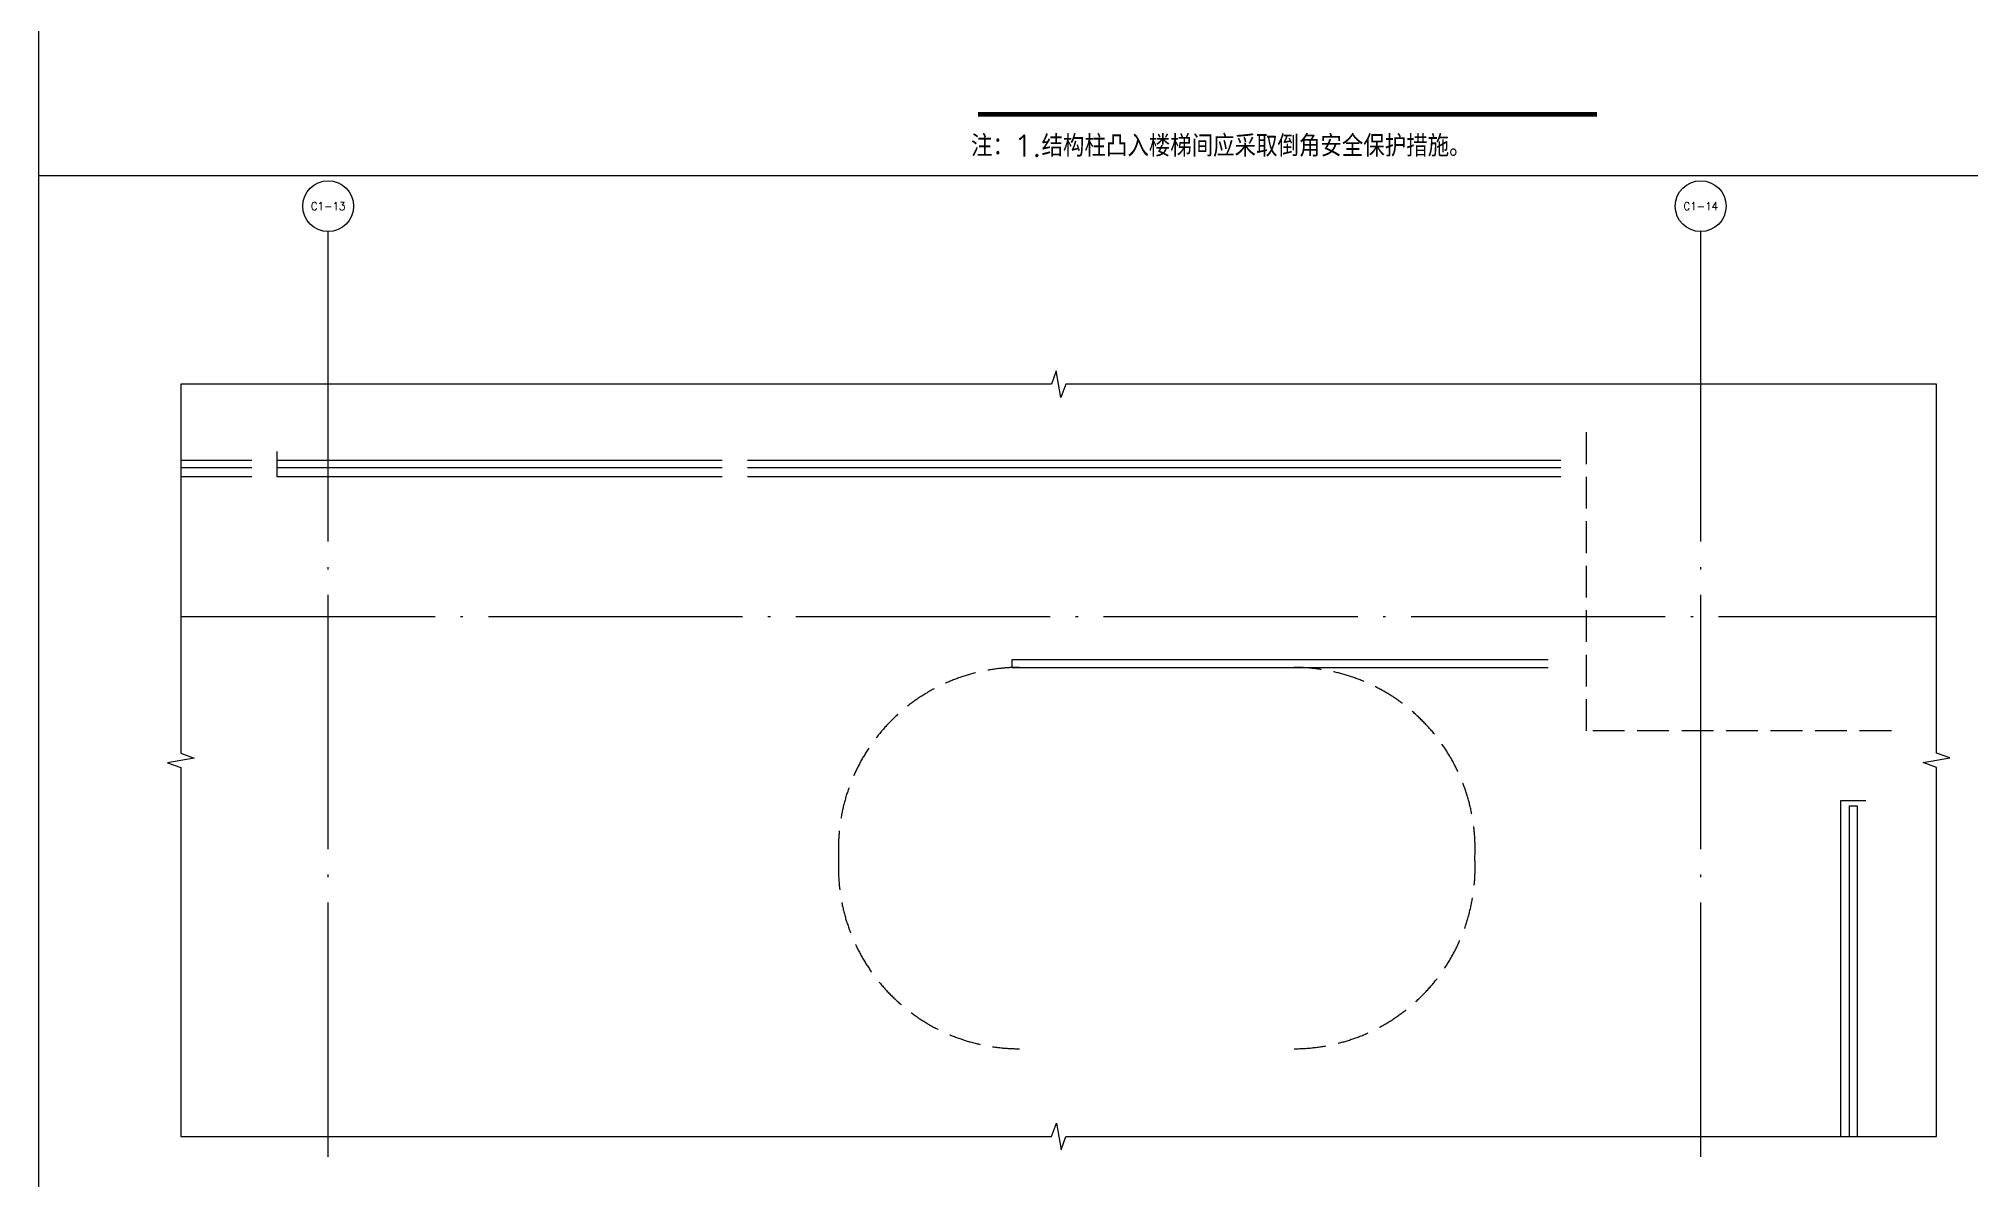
# Model space of a CAD drawing. Extents: x 6843040 to 15500510, y -6507076 to -4940511.
# Drawn here: x 7660391 to 7675590, y -6011098 to -6002124 of the extents above; entities that cross this region are included whole.
import ezdxf
from ezdxf.enums import TextEntityAlignment as Align

# ---------------------------------------------------------------- set-up
doc = ezdxf.new("R2010")
doc.units = 0
doc.header["$LTSCALE"] = 1000
doc.header["$MEASUREMENT"] = 0
doc.linetypes.add('DASH', pattern=[0.35, 0.25, -0.1])
doc.linetypes.add('DOTE', pattern=[2.42, 2, -0.2, 0.02, -0.2])
for name, color, linetype in [('AXIS', 3, 'Continuous'), ('AXIS_TEXT', 7, 'Continuous'), ('DIM_SYMB', 3, 'Continuous'), ('DOTE', 8, 'DOTE'), ('FLOOR', 9, 'Continuous'), ('PUB_DIM', 3, 'Continuous'), ('PUB_TEXT', 7, 'Continuous'), ('PUB_TITLE', 4, 'Continuous'), ('RAIL', 163, 'Continuous'), ('STAIR', 2, 'Continuous')]:
    doc.layers.add(name, color=color, linetype=linetype)
doc.styles.add('_HZTXT', font='SIMPLEX', dxfattribs={"width": 0.9, "bigfont": 'HZTXT'})
doc.styles.add('_TCH_AXIS', font='COMPLEX', dxfattribs={"bigfont": 'GBCBIG'})
doc.styles.add('COMPLEX', font='COMPLEX')

# ---------------------------------------------------------------- blocks, each defined once
blk = doc.blocks.new('_AXISO')
blk.add_circle((0, 0), 0.5)
at = {"layer": 'AXIS_TEXT', "style": 'COMPLEX', "width": 1.041667}
blk.add_attdef('A', text='', height=0.56, dxfattribs=at).set_placement((-0.25, -0.28), (0.25, -0.28), align=Align.FIT)

msp = doc.modelspace()

# ---------------------------------------------------------------- linework, layer by layer
at = {"layer": 'AXIS'}
for p, q in [((7662668.4, -6004841.8), (7662668.4, -6003641.8)), ((7673468.4, -6004841.8), (7673468.4, -6003641.8))]:
    msp.add_line(p, q, dxfattribs=at)
at = {"layer": 'DIM_SYMB', "const_width": 35}
msp.add_lwpolyline([(7667781.8, -6002719.7), (7672651.9, -6002719.7)], dxfattribs=at)
at = {"layer": 'DIM_SYMB'}
for points in [[(7675323.7, -6004841.8), (7668472.8, -6004841.8), (7668434.6, -6004946.8), (7668397.5, -6004736.8), (7668360.3, -6004841.8), (7661509.3, -6004841.8)], [(7661509.3, -6004841.8), (7661509.3, -6007745.8), (7661614.3, -6007784), (7661404.3, -6007821), (7661509.3, -6007858.3), (7661509.3, -6010762.3)], [(7675323.7, -6010762.3), (7675323.7, -6007858.3), (7675218.7, -6007820.1), (7675428.7, -6007783), (7675323.7, -6007745.8), (7675323.7, -6004841.8)], [(7661509.3, -6010762.3), (7668360.3, -6010762.3), (7668398.5, -6010657.3), (7668435.5, -6010867.3), (7668472.8, -6010762.3), (7675323.7, -6010762.3)]]:
    msp.add_lwpolyline(points, dxfattribs=at)
at = {"layer": 'DOTE'}
for p, q in [((7662668.4, -6010920.7), (7662668.4, -6004841.8)), ((7673468.4, -6010920.7), (7673468.4, -6004841.8)), ((7661509.3, -6006670.7), (7675323.7, -6006670.7))]:
    msp.add_line(p, q, dxfattribs=at)
at = {"layer": 'FLOOR'}
for points in [[(7665768.4, -6005570.7), (7662268.4, -6005570.7), (7662268.4, -6005370.7)], [(7662068.4, -6005570.7), (7661509.3, -6005570.7)], [(7672368.4, -6005570.7), (7665968.4, -6005570.7)], [(7674768.4, -6008120.7), (7674568.4, -6008120.7), (7674568.4, -6010762.3)]]:
    msp.add_lwpolyline(points, dxfattribs=at)
at = {"layer": 'FLOOR', "linetype": 'DASH'}
for points in [[(7668108.4, -6010070.7, -0.4297216), (7666685.4, -6008570.7, -0.4297216), (7668108.4, -6007070.7)], [(7670268.1, -6010070.7, 0.4297216), (7671691.1, -6008570.7, 0.4297216), (7670268.1, -6007070.7)]]:
    msp.add_lwpolyline(points, format="xyb", dxfattribs=at)
at = {"layer": 'PUB_DIM', "linetype": 'DASH'}
msp.add_lwpolyline([(7674968.4, -6007570.7), (7672568.4, -6007570.7), (7672568.4, -6005170.7)], dxfattribs=at)
at = {"layer": 'PUB_TITLE'}
for points in [[(7660390.6, -5978349.6), (7660390.6, -6019399.6)], [(7660390.6, -6003200.6), (7677244.2, -6003200.6)]]:
    msp.add_lwpolyline(points, dxfattribs=at)
at = {"layer": 'RAIL'}
for points in [[(7661509.3, -6005440.7), (7662068.4, -6005440.7)], [(7662068.4, -6005500.7), (7661509.3, -6005500.7)], [(7665768.4, -6005500.7), (7662268.4, -6005500.7), (7662268.4, -6005440.7), (7665768.4, -6005440.7)], [(7665968.4, -6005440.7), (7672368.4, -6005440.7)], [(7672368.4, -6005500.7), (7665968.4, -6005500.7)], [(7674638.4, -6010762.3), (7674638.4, -6008160.7), (7674698.4, -6008160.7), (7674698.4, -6010762.3)]]:
    msp.add_lwpolyline(points, dxfattribs=at)
at = {"layer": 'STAIR'}
msp.add_lwpolyline([(7672268.4, -6007012), (7668048.4, -6007010.7), (7668048.4, -6007070.7), (7672268.4, -6007072)], dxfattribs=at)

# ---------------------------------------------------------------- block references
at = {"layer": 'AXIS'}
ref = msp.add_blockref('_AXISO', (7662668.4, -6003441.8), dxfattribs=dict(at, xscale=400, yscale=400, zscale=400))
ref.add_attrib('A', 'C1-13', dxfattribs={"layer": 'AXIS_TEXT', "height": 62.96, "style": '_TCH_AXIS'}).set_placement((7662532, -6003473.3), (7662804.8, -6003473.3), align=Align.FIT)
ref = msp.add_blockref('_AXISO', (7673468.4, -6003441.8), dxfattribs=dict(at, xscale=400, yscale=400, zscale=400))
ref.add_attrib('A', 'C1-14', dxfattribs={"layer": 'AXIS_TEXT', "height": 61.67, "style": '_TCH_AXIS'}).set_placement((7673331.8, -6003472.7), (7673604.9, -6003472.7), align=Align.FIT)

# ---------------------------------------------------------------- texts
at = {"layer": 'PUB_TEXT', "style": '_HZTXT'}
msp.add_text('注：1.结构柱凸入楼梯间应采取倒角安全保护措施。', height=168.794, dxfattribs=at).set_placement((7667726.9, -6003051.8))

doc.saveas('drawing.dxf')
